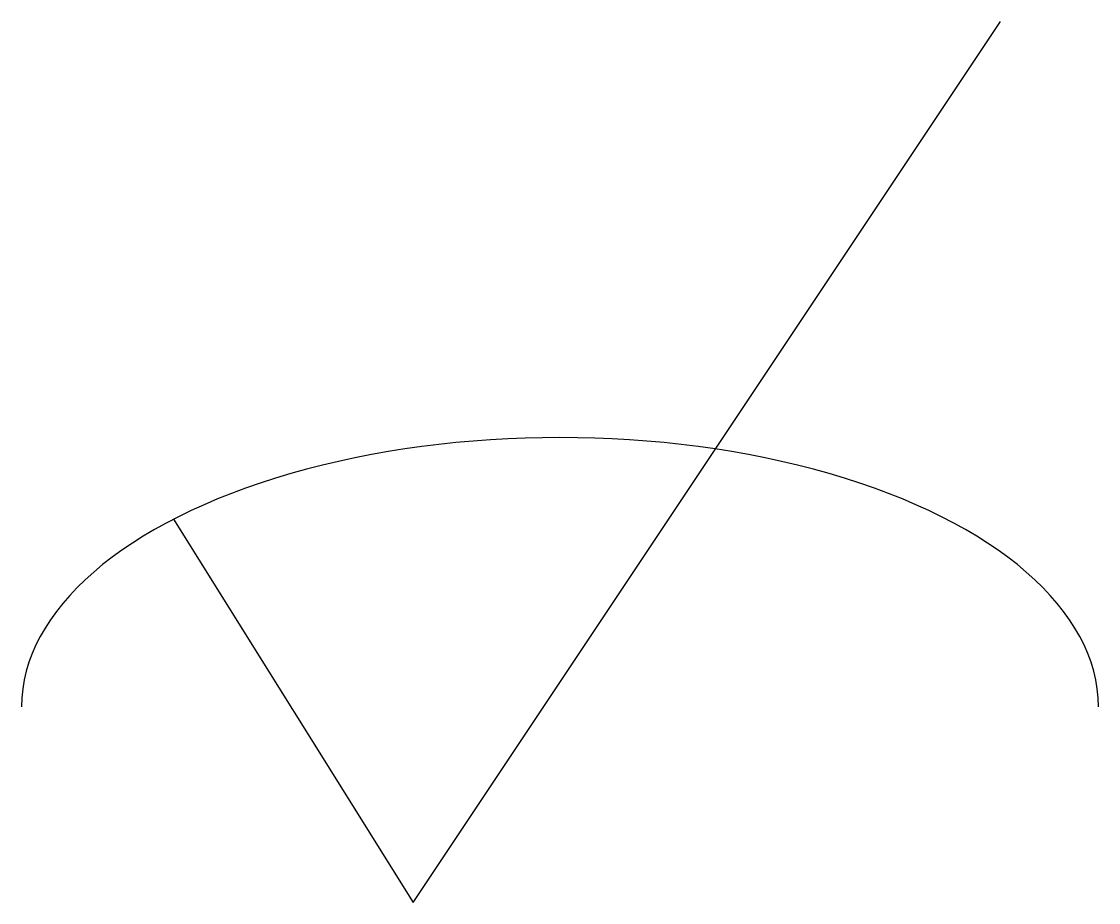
# Model space of a CAD drawing. Header units: millimetres. Extents: x 4 to 26, y 2 to 20.
import ezdxf

# ---------------------------------------------------------------- set-up
doc = ezdxf.new("R2010")
doc.units = ezdxf.units.MM
doc.layers.get('0').update_dxf_attribs({"lineweight": 25})

msp = doc.modelspace()

# ---------------------------------------------------------------- linework, layer by layer
at = {"flags": 128}
msp.add_lwpolyline([(7.106, 9.83), (12, 2), (24, 20)], dxfattribs=at)
msp.add_ellipse((15, 6), major_axis=(11, 0), ratio=0.5, start_param=0, end_param=3.141593)

doc.saveas('drawing.dxf')
